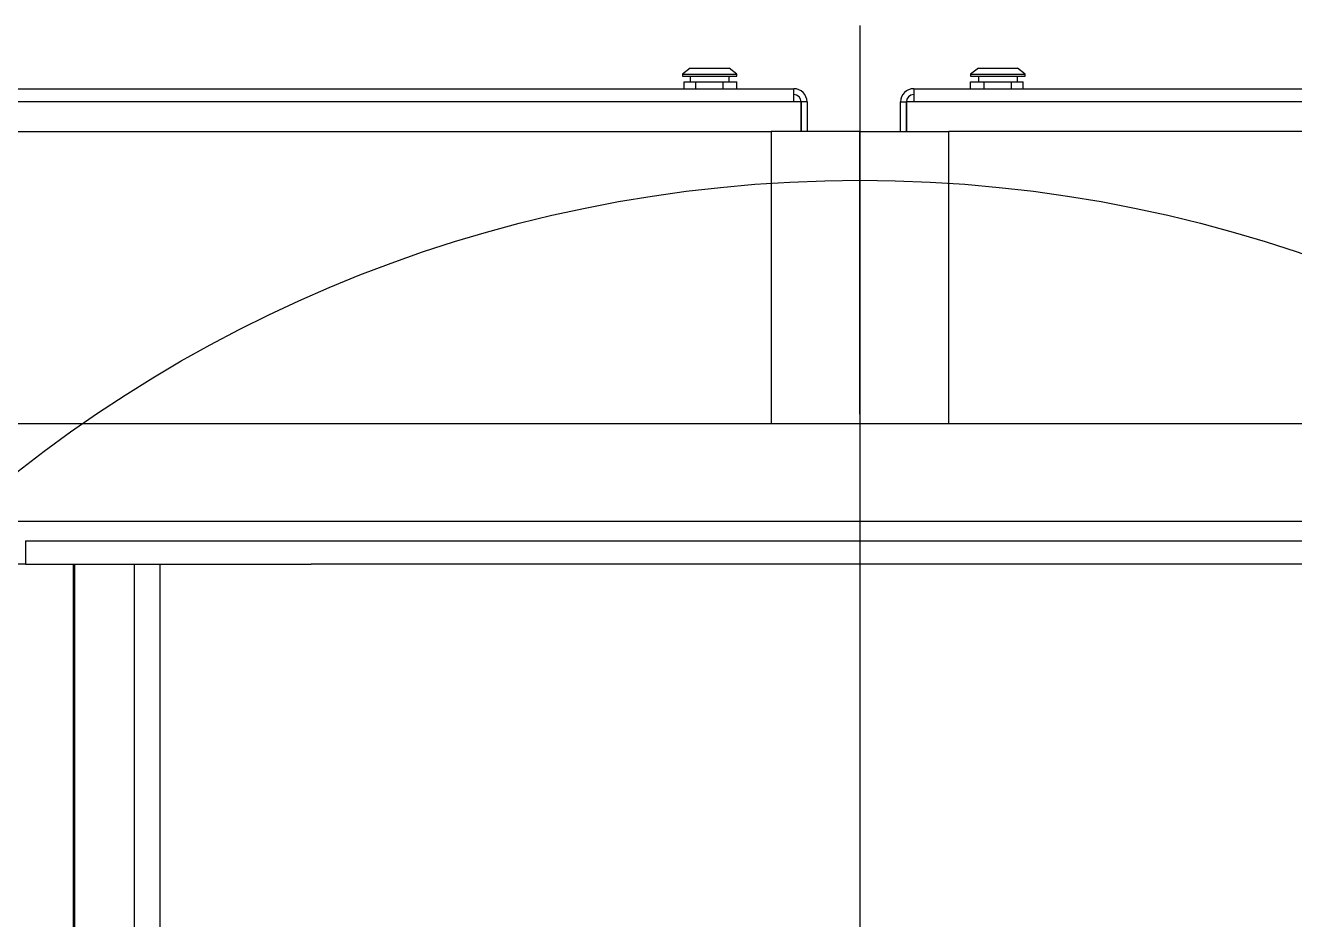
# Model space of a CAD drawing. Extents: x -681219 to -550379, y -242630 to -158199.
# Drawn here: x -602990 to -602339, y -232261 to -231802 of the extents above; entities that cross this region are included whole.
import ezdxf
from ezdxf.lldxf.tags import DXFTag

# ---------------------------------------------------------------- set-up
doc = ezdxf.new("R2010")
doc.units = 0
doc.header["$LTSCALE"] = 1000
doc.linetypes.add('DASHED2', pattern=[9.525, 6.35, -3.175])
doc.layers.get('0').update_dxf_attribs({"linetype": 'CONTINUOUS'})
doc.layers.add('center', color=253, linetype='CENTER2')
doc.layers.add('interface', color=251, linetype='DASHED2')
tags = doc.linetypes.add('CENTER2', pattern=[28.575, 19.05, -3.175, 3.175, -3.175]).pattern_tags.tags
tags[10:11] = [DXFTag(74, 4), DXFTag(75, 0), DXFTag(340, '0'), DXFTag(46, 0.0), DXFTag(50, 0.0), DXFTag(44, 0.0), DXFTag(45, 0.0)]
tags[8:9] = [DXFTag(74, 4), DXFTag(75, 0), DXFTag(340, '0'), DXFTag(46, 0.0), DXFTag(50, 0.0), DXFTag(44, 0.0), DXFTag(45, 0.0)]
tags[6:7] = [DXFTag(74, 4), DXFTag(75, 0), DXFTag(340, '0'), DXFTag(46, 0.0), DXFTag(50, 0.0), DXFTag(44, 0.0), DXFTag(45, 0.0)]
tags[4:5] = [DXFTag(74, 4), DXFTag(75, 0), DXFTag(340, '0'), DXFTag(46, 0.0), DXFTag(50, 0.0), DXFTag(44, 0.0), DXFTag(45, 0.0)]

# ---------------------------------------------------------------- blocks, each defined once
blk = doc.blocks.new('CYPJ15001B0001XY_A_CYPJ1000_V_1')
at = {"color": 0, "linetype": 'ByBlock', "lineweight": -2}
for p, q in [((-947, 27.65), (-947, 574.05)), ((-940.2, 574.05), (-940.2, 27.65)), ((-925, 531.49), (-925, 45.59)), ((-775, 495.75), (-775, -495.75)), ((-725, -450.41), (-725, 351.09)), ((-715, -428.47), (-715, 276.3)), ((-715, -428.47), (-715, 276.3)), ((-703, 276.3), (-703, -281.72)), ((-954.5, 84.85), (-957.5, 80.85)), ((-954.5, 56.85), (-954.5, 84.85)), ((-953.5, 84.85), (-954.5, 84.85)), ((-953.5, 56.85), (-953.5, 84.85)), ((-957.5, 60.85), (-957.5, 80.85)), ((-950.5, 80.85), (-953.5, 80.85)), ((-947, 83.91), (-950.5, 83.91)), ((-950.5, 77.85), (-950.5, 83.91)), ((-947, 77.85), (-950.5, 77.85)), ((-950.5, 63.85), (-950.5, 77.85)), ((-957.5, 60.85), (-954.5, 56.85)), ((-953.5, 60.85), (-950.5, 60.85)), ((-947, 63.85), (-950.5, 63.85)), ((-950.5, 56.85), (-950.5, 63.85)), ((-954.5, 56.85), (-953.5, 56.85)), ((-947, 56.85), (-950.5, 56.85)), ((-775, 45.59), (-925, 45.59)), ((-925, 0), (-925, 45.59)), ((-947, 27.65), (-940.2, 27.65)), ((-940.2, 27.65), (-940.2, 23.85)), ((-940.2, 20.85), (-940.2, 23.85)), ((-925, 23.85), (-940.2, 23.85)), ((-940.2, 23.85), (-925, 23.85)), ((-925, 20.85), (-940.2, 20.85)), ((-925, 0), (-925, -45.59)), ((-780, 0), (-925, 0)), ((-925, 0), (-780, 0)), ((-940.2, -27.15), (-940.2, -30.15)), ((-940.2, -27.15), (-925, -27.15)), ((-940.2, -30.15), (-925, -30.15)), ((-925, -30.16), (-940.2, -30.16)), ((-940.2, -30.16), (-940.2, -33.95)), ((-947, -580.35), (-947, -33.95)), ((-940.2, -33.95), (-947, -33.95)), ((-940.2, -33.95), (-940.2, -580.35)), ((-925, -45.59), (-775, -45.59)), ((-925, -531.49), (-925, -45.59)), ((-954.5, -63.15), (-957.5, -67.15)), ((-954.5, -91.15), (-954.5, -63.15)), ((-953.5, -63.15), (-954.5, -63.15)), ((-953.5, -91.15), (-953.5, -63.15)), ((-947, -63.15), (-950.5, -63.15)), ((-950.5, -70.15), (-950.5, -63.15)), ((-957.5, -87.15), (-957.5, -67.15)), ((-950.5, -67.15), (-953.5, -67.15)), ((-947, -70.15), (-950.5, -70.15)), ((-950.5, -84.15), (-950.5, -70.15)), ((-947, -84.15), (-950.5, -84.15)), ((-950.5, -90.22), (-950.5, -84.15)), ((-957.5, -87.15), (-954.5, -91.15)), ((-954.5, -91.15), (-953.5, -91.15)), ((-953.5, -87.15), (-950.5, -87.15)), ((-947, -90.22), (-950.5, -90.22)), ((-703, -428.47), (-703, -281.72)), ((-703, -359.47), (715, -359.47)), ((-703, -372.68), (715, -372.68)), ((-703, -403.17), (715, -403.17)), ((-703, -403.98), (715, -403.98)), ((-715, -428.47), (-703, -428.47)), ((-703, -428.47), (-703, -452.47))]:
    blk.add_line(p, q, dxfattribs=at)
for centre, radius, start, end in [((-940.2, 27.65), 6.8, 180, 270), ((-940.2, 27.65), 3.8, 180, 270), ((-940.2, -33.95), 6.8, 90, 180), ((-940.2, -33.95), 3.8, 90, 180)]:
    blk.add_arc(centre, radius, start, end, dxfattribs=at)
at = {"layer": 'center', "ltscale": 7.419073}
blk.add_line((-979.51, 0), (1190.49, 0), dxfattribs=at)
at = {"layer": 'interface', "ltscale": 10.848644}
blk.add_line((-775, 598.94), (-775, -599), dxfattribs=at)

msp = doc.modelspace()

# ---------------------------------------------------------------- linework, layer by layer
at = {"color": 4}
msp.add_circle((-602561.7373, -232581.3953), 700, dxfattribs=at)

# ---------------------------------------------------------------- block references
at = {"color": 4, "rotation": 270}
msp.add_blockref('CYPJ15001B0001XY_A_CYPJ1000_V_1', (-602561.7373, -232781.3953), dxfattribs=at)

doc.saveas('drawing.dxf')
